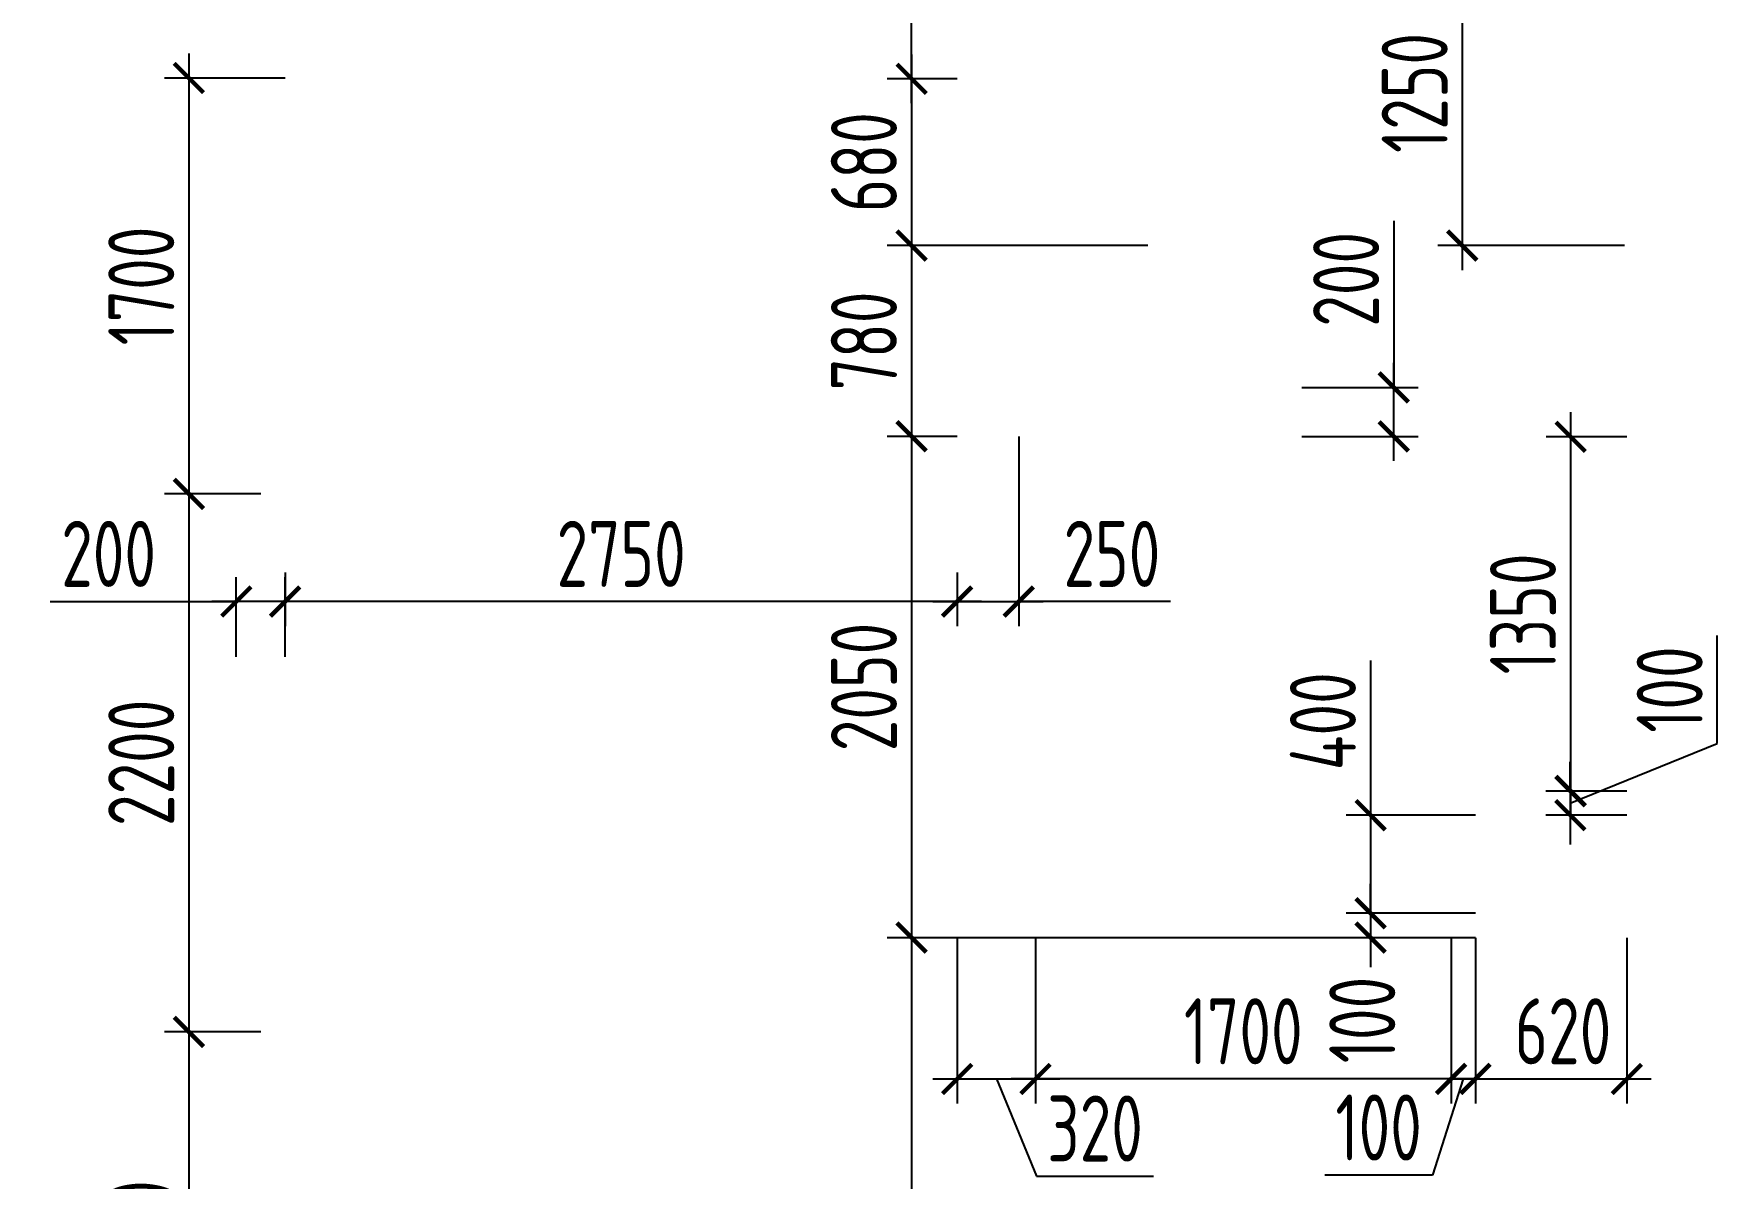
# Model space of a CAD drawing. Header units: millimetres. Extents: x -350007 to 536090, y -888 to 198380.
# Drawn here: x -66325 to -59435, y 95902 to 100582 of the extents above; entities that cross this region are included whole.
import ezdxf

# ---------------------------------------------------------------- set-up
doc = ezdxf.new("R2010")
doc.units = ezdxf.units.MM
doc.layers.add('АР_Размеры нов.', color=15, linetype='Continuous', lineweight=0)
doc.styles.add('ISOCPEUR', font='isocpeur.ttf', dxfattribs={"width": 0.7})
doc.dimstyles.new('R_100', dxfattribs={"dimtxt": 270, "dimasz": 120, "dimexe": 100, "dimexo": 0, "dimgap": 60, "dimtad": 1, "dimdec": 0, "dimrnd": 5, "dimzin": 0, "dimdsep": 46, "dimtxsty": 'ISOCPEUR', "dimblk": 'ARCHTICK', "dimcen": 0, "dimdle": 100, "dimclrd": 256, "dimclre": 256, "dimclrt": 256, "dimadec": 0, "dimazin": 0, "dimtfac": 2, "dimtdec": 0, "dimtofl": 0, "dimtmove": 1, "dimatfit": 3, "dimfxl": 1, "dimtvp": 3, "dimtolj": 1, "dimtzin": 0, "dimarcsym": 0})

# ---------------------------------------------------------------- blocks, each defined once
blk = doc.blocks.new('_ArchTick')
at = {"color": 0, "linetype": 'ByBlock', "const_width": 0.15}
blk.add_lwpolyline([(-0.5, -0.5), (0.5, 0.5)], dxfattribs=at)
blk = doc.blocks.new('*D2597')
at = {"layer": 'Defpoints', "color": 0, "ltscale": 100, "transparency": 16777216}
for p in [(-65395.8, 96500.7), (-65689.6, 94800.7), (-65175.8, 94800.7)]:
    blk.add_point(p, dxfattribs=at)
at = {"layer": 'АР_Размеры нов.', "lineweight": -2, "ltscale": 100, "transparency": 16777216}
for p, q in [((-65689.6, 96600.7), (-65689.6, 94700.7)), ((-65395.8, 96500.7), (-65789.6, 96500.7)), ((-65175.8, 94800.7), (-65789.6, 94800.7))]:
    blk.add_line(p, q, dxfattribs=at)
at = {"layer": 'АР_Размеры нов.', "lineweight": -2, "ltscale": 100, "transparency": 16777216, "xscale": 120, "yscale": 120, "zscale": 120}
for p, rotation in [((-65689.6, 96500.7), 90), ((-65689.6, 94800.7), 270)]:
    blk.add_blockref('_ArchTick', p, dxfattribs=dict(at, rotation=rotation))
at = {"layer": 'АР_Размеры нов.', "ltscale": 100, "transparency": 16777216, "insert": (-65884.6, 95650.7), "char_height": 270, "attachment_point": 5, "rotation": 90, "style": 'ISOCPEUR'}
blk.add_mtext('\\A1;1700', dxfattribs=at)
blk = doc.blocks.new('*D2661')
at = {"layer": 'Defpoints', "color": 0, "ltscale": 100, "transparency": 16777216}
for p in [(-65295.8, 100400.7), (-65689.6, 98700.7), (-65395.8, 98700.7)]:
    blk.add_point(p, dxfattribs=at)
at = {"layer": 'АР_Размеры нов.', "lineweight": -2, "ltscale": 100, "transparency": 16777216}
for p, q in [((-65689.6, 100500.7), (-65689.6, 98600.7)), ((-65295.8, 100400.7), (-65789.6, 100400.7)), ((-65395.8, 98700.7), (-65789.6, 98700.7))]:
    blk.add_line(p, q, dxfattribs=at)
at = {"layer": 'АР_Размеры нов.', "lineweight": -2, "ltscale": 100, "transparency": 16777216, "xscale": 120, "yscale": 120, "zscale": 120}
for p, rotation in [((-65689.6, 100400.7), 90), ((-65689.6, 98700.7), 270)]:
    blk.add_blockref('_ArchTick', p, dxfattribs=dict(at, rotation=rotation))
at = {"layer": 'АР_Размеры нов.', "ltscale": 100, "transparency": 16777216, "insert": (-65884.6, 99550.7), "char_height": 270, "attachment_point": 5, "rotation": 90, "style": 'ISOCPEUR'}
blk.add_mtext('\\A1;1700', dxfattribs=at)
blk = doc.blocks.new('*D2716')
at = {"layer": 'Defpoints', "color": 0, "ltscale": 100, "transparency": 16777216}
for p in [(-62545.9, 96885.7), (-62225.2, 96885.7), (-62225.2, 96308)]:
    blk.add_point(p, dxfattribs=at)
at = {"layer": 'АР_Размеры нов.', "lineweight": -2, "ltscale": 100, "transparency": 16777216}
for p, q in [((-62545.9, 96885.7), (-62545.9, 96208)), ((-62225.2, 96885.7), (-62225.2, 96208)), ((-62645.9, 96308), (-62125.2, 96308)), ((-62385.5, 96308), (-62221.4, 95910.4)), ((-62221.4, 95910.4), (-61742.3, 95910.4))]:
    blk.add_line(p, q, dxfattribs=at)
at = {"layer": 'АР_Размеры нов.', "lineweight": -2, "ltscale": 100, "transparency": 16777216, "xscale": 120, "yscale": 120, "zscale": 120, "rotation": 180}
blk.add_blockref('_ArchTick', (-62545.9, 96308), dxfattribs=at)
at = {"layer": 'АР_Размеры нов.', "lineweight": -2, "ltscale": 100, "transparency": 16777216, "xscale": 120, "yscale": 120, "zscale": 120}
blk.add_blockref('_ArchTick', (-62225.2, 96308), dxfattribs=at)
at = {"layer": 'АР_Размеры нов.', "ltscale": 100, "transparency": 16777216, "insert": (-61981.9, 96105.4), "char_height": 270, "attachment_point": 5, "style": 'ISOCPEUR'}
blk.add_mtext('\\A1;320', dxfattribs=at)
blk = doc.blocks.new('*D2717')
at = {"layer": 'Defpoints', "color": 0, "ltscale": 100, "transparency": 16777216}
for p in [(-62225.2, 96885.7), (-60525.2, 96885.6), (-62225.2, 96308)]:
    blk.add_point(p, dxfattribs=at)
at = {"layer": 'АР_Размеры нов.', "lineweight": -2, "ltscale": 100, "transparency": 16777216}
for p, q in [((-62225.2, 96885.7), (-62225.2, 96208)), ((-60525.2, 96885.6), (-60525.2, 96208)), ((-60425.2, 96308), (-62325.2, 96308))]:
    blk.add_line(p, q, dxfattribs=at)
at = {"layer": 'АР_Размеры нов.', "lineweight": -2, "ltscale": 100, "transparency": 16777216, "xscale": 120, "yscale": 120, "zscale": 120, "rotation": 180}
blk.add_blockref('_ArchTick', (-62225.2, 96308), dxfattribs=at)
at = {"layer": 'АР_Размеры нов.', "lineweight": -2, "ltscale": 100, "transparency": 16777216, "xscale": 120, "yscale": 120, "zscale": 120}
blk.add_blockref('_ArchTick', (-60525.2, 96308), dxfattribs=at)
at = {"layer": 'АР_Размеры нов.', "ltscale": 100, "transparency": 16777216, "insert": (-61375.2, 96503), "char_height": 270, "attachment_point": 5, "style": 'ISOCPEUR'}
blk.add_mtext('\\A1;1700', dxfattribs=at)
blk = doc.blocks.new('*D2732')
at = {"layer": 'Defpoints', "color": 0, "ltscale": 100, "transparency": 16777216}
for p in [(-62545.9, 100397.7), (-62732.3, 99715.7), (-61765.9, 99715.7)]:
    blk.add_point(p, dxfattribs=at)
at = {"layer": 'АР_Размеры нов.', "lineweight": -2, "ltscale": 100, "transparency": 16777216}
for p, q in [((-62732.3, 100497.7), (-62732.3, 99615.7)), ((-62545.9, 100397.7), (-62832.3, 100397.7)), ((-61765.9, 99715.7), (-62832.3, 99715.7))]:
    blk.add_line(p, q, dxfattribs=at)
at = {"layer": 'АР_Размеры нов.', "lineweight": -2, "ltscale": 100, "transparency": 16777216, "xscale": 120, "yscale": 120, "zscale": 120}
for p, rotation in [((-62732.3, 100397.7), 90), ((-62732.3, 99715.7), 270)]:
    blk.add_blockref('_ArchTick', p, dxfattribs=dict(at, rotation=rotation))
at = {"layer": 'АР_Размеры нов.', "ltscale": 100, "transparency": 16777216, "insert": (-62927.3, 100056.7), "char_height": 270, "attachment_point": 5, "rotation": 90, "style": 'ISOCPEUR'}
blk.add_mtext('\\A1;680', dxfattribs=at)
blk = doc.blocks.new('*D2833')
at = {"layer": 'Defpoints', "color": 0, "ltscale": 100, "transparency": 16777216}
for p in [(-62545.9, 99715.7), (-62732.3, 98935.7), (-62545.9, 98935.7)]:
    blk.add_point(p, dxfattribs=at)
at = {"layer": 'АР_Размеры нов.', "lineweight": -2, "ltscale": 100, "transparency": 16777216}
for p, q in [((-62732.3, 99815.7), (-62732.3, 98835.7)), ((-62545.9, 99715.7), (-62832.3, 99715.7)), ((-62545.9, 98935.7), (-62832.3, 98935.7))]:
    blk.add_line(p, q, dxfattribs=at)
at = {"layer": 'АР_Размеры нов.', "lineweight": -2, "ltscale": 100, "transparency": 16777216, "xscale": 120, "yscale": 120, "zscale": 120}
for p, rotation in [((-62732.3, 99715.7), 90), ((-62732.3, 98935.7), 270)]:
    blk.add_blockref('_ArchTick', p, dxfattribs=dict(at, rotation=rotation))
at = {"layer": 'АР_Размеры нов.', "ltscale": 100, "transparency": 16777216, "insert": (-62927.3, 99325.7), "char_height": 270, "attachment_point": 5, "rotation": 90, "style": 'ISOCPEUR'}
blk.add_mtext('\\A1;780', dxfattribs=at)
blk = doc.blocks.new('*D2838')
at = {"layer": 'Defpoints', "color": 0, "ltscale": 100, "transparency": 16777216}
for p in [(-59805.5, 98933.9), (-60035.7, 97485.4), (-59805.6, 97485.4)]:
    blk.add_point(p, dxfattribs=at)
at = {"layer": 'АР_Размеры нов.', "lineweight": -2, "ltscale": 100, "transparency": 16777216}
for p, q in [((-60035.7, 99033.9), (-60035.7, 97385.4)), ((-59805.5, 98933.9), (-60135.7, 98933.9)), ((-59805.6, 97485.4), (-60135.7, 97485.4))]:
    blk.add_line(p, q, dxfattribs=at)
at = {"layer": 'АР_Размеры нов.', "lineweight": -2, "ltscale": 100, "transparency": 16777216, "xscale": 120, "yscale": 120, "zscale": 120}
for p, rotation in [((-60035.7, 98933.9), 90), ((-60035.7, 97485.4), 270)]:
    blk.add_blockref('_ArchTick', p, dxfattribs=dict(at, rotation=rotation))
at = {"layer": 'АР_Размеры нов.', "ltscale": 100, "transparency": 16777216, "insert": (-60230.7, 98209.6), "char_height": 270, "attachment_point": 5, "rotation": 90, "style": 'ISOCPEUR'}
blk.add_mtext('\\A1;1350', dxfattribs=at)
blk = doc.blocks.new('*D2275')
at = {"layer": 'Defpoints', "color": 0, "ltscale": 500, "transparency": 16777216}
for p in [(-62545.9, 98935.7), (-62732.3, 96885.7), (-62545.9, 96885.7)]:
    blk.add_point(p, dxfattribs=at)
at = {"layer": 'АР_Размеры нов.', "lineweight": -2, "ltscale": 500, "transparency": 16777216}
for p, q in [((-62732.3, 99035.7), (-62732.3, 96785.7)), ((-62545.9, 98935.7), (-62832.3, 98935.7)), ((-62545.9, 96885.7), (-62832.3, 96885.7))]:
    blk.add_line(p, q, dxfattribs=at)
at = {"layer": 'АР_Размеры нов.', "lineweight": -2, "ltscale": 500, "transparency": 16777216, "xscale": 120, "yscale": 120, "zscale": 120}
for p, rotation in [((-62732.3, 98935.7), 90), ((-62732.3, 96885.7), 270)]:
    blk.add_blockref('_ArchTick', p, dxfattribs=dict(at, rotation=rotation))
at = {"layer": 'АР_Размеры нов.', "lineweight": 13, "ltscale": 500, "transparency": 16777216, "insert": (-62927.3, 97910.7), "char_height": 270, "attachment_point": 5, "rotation": 90, "style": 'ISOCPEUR'}
blk.add_mtext('\\A1;2050', dxfattribs=at)
blk = doc.blocks.new('*D2332')
at = {"layer": 'Defpoints', "color": 0, "ltscale": 500, "transparency": 16777216}
for p in [(-60525.2, 96574.4), (-60425.2, 96572.8), (-60425.2, 96308)]:
    blk.add_point(p, dxfattribs=at)
at = {"layer": 'АР_Размеры нов.', "lineweight": -2, "ltscale": 500, "transparency": 16777216}
for p, q in [((-60525.2, 96574.4), (-60525.2, 96208)), ((-60425.2, 96572.8), (-60425.2, 96208)), ((-60525.2, 96308), (-60645.2, 96308)), ((-60475.2, 96308), (-60600.8, 95914.6)), ((-60525.2, 96308), (-60425.2, 96308)), ((-60425.2, 96308), (-60305.2, 96308)), ((-60600.8, 95914.6), (-61042.1, 95914.6))]:
    blk.add_line(p, q, dxfattribs=at)
at = {"layer": 'АР_Размеры нов.', "lineweight": -2, "ltscale": 500, "transparency": 16777216, "xscale": 120, "yscale": 120, "zscale": 120}
blk.add_blockref('_ArchTick', (-60525.2, 96308), dxfattribs=at)
at = {"layer": 'АР_Размеры нов.', "lineweight": -2, "ltscale": 500, "transparency": 16777216, "xscale": 120, "yscale": 120, "zscale": 120, "rotation": 180}
blk.add_blockref('_ArchTick', (-60425.2, 96308), dxfattribs=at)
at = {"layer": 'АР_Размеры нов.', "lineweight": 13, "ltscale": 500, "transparency": 16777216, "insert": (-60821.4, 96109.6), "char_height": 270, "attachment_point": 5, "style": 'ISOCPEUR'}
blk.add_mtext('\\A1;100', dxfattribs=at)
blk = doc.blocks.new('*D3485')
at = {"layer": 'Defpoints', "color": 0, "transparency": 16777216}
for p in [(-60425.2, 96885.7), (-62732.3, 92835.7), (-60425.1, 92835.7)]:
    blk.add_point(p, dxfattribs=at)
at = {"layer": 'АР_Размеры нов.', "lineweight": -2, "transparency": 16777216}
for p, q in [((-62732.3, 96985.7), (-62732.3, 92735.7)), ((-60425.2, 96885.7), (-62832.3, 96885.7)), ((-60425.1, 92835.7), (-62832.3, 92835.7))]:
    blk.add_line(p, q, dxfattribs=at)
at = {"layer": 'АР_Размеры нов.', "lineweight": -2, "transparency": 16777216, "xscale": 120, "yscale": 120, "zscale": 120}
for p, rotation in [((-62732.3, 96885.7), 90), ((-62732.3, 92835.7), 270)]:
    blk.add_blockref('_ArchTick', p, dxfattribs=dict(at, rotation=rotation))
at = {"layer": 'АР_Размеры нов.', "transparency": 16777216, "insert": (-62927.3, 94860.7), "char_height": 270, "attachment_point": 5, "rotation": 90, "style": 'ISOCPEUR'}
blk.add_mtext('\\A1;4050', dxfattribs=at)
blk = doc.blocks.new('*D3486')
at = {"layer": 'Defpoints', "color": 0, "transparency": 16777216}
for p in [(-60425.2, 96885.7), (-59805.7, 96885.7), (-59805.7, 96308)]:
    blk.add_point(p, dxfattribs=at)
at = {"layer": 'АР_Размеры нов.', "lineweight": -2, "transparency": 16777216}
for p, q in [((-60425.2, 96885.7), (-60425.2, 96208)), ((-59805.7, 96885.7), (-59805.7, 96208)), ((-60525.2, 96308), (-59705.7, 96308))]:
    blk.add_line(p, q, dxfattribs=at)
at = {"layer": 'АР_Размеры нов.', "lineweight": -2, "transparency": 16777216, "xscale": 120, "yscale": 120, "zscale": 120, "rotation": 180}
blk.add_blockref('_ArchTick', (-60425.2, 96308), dxfattribs=at)
at = {"layer": 'АР_Размеры нов.', "lineweight": -2, "transparency": 16777216, "xscale": 120, "yscale": 120, "zscale": 120}
blk.add_blockref('_ArchTick', (-59805.7, 96308), dxfattribs=at)
at = {"layer": 'АР_Размеры нов.', "transparency": 16777216, "insert": (-60067, 96503), "char_height": 270, "attachment_point": 5, "style": 'ISOCPEUR'}
blk.add_mtext('\\A1;620', dxfattribs=at)
blk = doc.blocks.new('*D4129')
at = {"layer": 'Defpoints', "color": 0, "transparency": 16777216}
for p in [(-61135.7, 99135.7), (-60759.4, 99135.7), (-61135.7, 98935.7)]:
    blk.add_point(p, dxfattribs=at)
at = {"layer": 'АР_Размеры нов.', "lineweight": -2, "transparency": 16777216}
for p, q in [((-60759.4, 99817.4), (-60759.4, 99135.7)), ((-60759.4, 98835.7), (-60759.4, 99235.7)), ((-61135.7, 99135.7), (-60659.4, 99135.7)), ((-61135.7, 98935.7), (-60659.4, 98935.7))]:
    blk.add_line(p, q, dxfattribs=at)
at = {"layer": 'АР_Размеры нов.', "lineweight": -2, "transparency": 16777216, "xscale": 120, "yscale": 120, "zscale": 120}
for p, rotation in [((-60759.4, 99135.7), 90), ((-60759.4, 98935.7), 270)]:
    blk.add_blockref('_ArchTick', p, dxfattribs=dict(at, rotation=rotation))
at = {"layer": 'АР_Размеры нов.', "transparency": 16777216, "insert": (-60954.4, 99577.8), "char_height": 270, "attachment_point": 5, "rotation": 90, "style": 'ISOCPEUR'}
blk.add_mtext('\\A1;200', dxfattribs=at)
blk = doc.blocks.new('*D4140')
at = {"layer": 'Defpoints', "color": 0, "transparency": 16777216}
for p in [(-59805.7, 97485.4), (-60037, 97386.7), (-59805.7, 97386.7)]:
    blk.add_point(p, dxfattribs=at)
at = {"layer": 'АР_Размеры нов.', "lineweight": -2, "transparency": 16777216}
for p, q in [((-59435.5, 97679.6), (-59435.5, 98120.9)), ((-60037, 97436), (-59435.5, 97679.6)), ((-60037, 97485.4), (-60037, 97605.4)), ((-59805.7, 97485.4), (-60137, 97485.4)), ((-60037, 97485.4), (-60037, 97386.7)), ((-59805.7, 97386.7), (-60137, 97386.7)), ((-60037, 97386.7), (-60037, 97266.7))]:
    blk.add_line(p, q, dxfattribs=at)
at = {"layer": 'АР_Размеры нов.', "lineweight": -2, "transparency": 16777216, "xscale": 120, "yscale": 120, "zscale": 120}
for p, rotation in [((-60037, 97485.4), 270), ((-60037, 97386.7), 90)]:
    blk.add_blockref('_ArchTick', p, dxfattribs=dict(at, rotation=rotation))
at = {"layer": 'АР_Размеры нов.', "transparency": 16777216, "insert": (-59630.5, 97900.2), "char_height": 270, "attachment_point": 5, "rotation": 90, "style": 'ISOCPEUR'}
blk.add_mtext('\\A1;100', dxfattribs=at)
blk = doc.blocks.new('*D4141')
at = {"layer": 'Defpoints', "color": 0, "transparency": 16777216}
for p in [(-60425.2, 97386.7), (-60854.2, 96985.7), (-60425.2, 96985.7)]:
    blk.add_point(p, dxfattribs=at)
at = {"layer": 'АР_Размеры нов.', "lineweight": -2, "transparency": 16777216}
for p, q in [((-60854.2, 98019.8), (-60854.2, 97386.7)), ((-60854.2, 97486.7), (-60854.2, 96885.7)), ((-60425.2, 97386.7), (-60954.2, 97386.7)), ((-60425.2, 96985.7), (-60954.2, 96985.7))]:
    blk.add_line(p, q, dxfattribs=at)
at = {"layer": 'АР_Размеры нов.', "lineweight": -2, "transparency": 16777216, "xscale": 120, "yscale": 120, "zscale": 120}
for p, rotation in [((-60854.2, 97386.7), 90), ((-60854.2, 96985.7), 270)]:
    blk.add_blockref('_ArchTick', p, dxfattribs=dict(at, rotation=rotation))
at = {"layer": 'АР_Размеры нов.', "transparency": 16777216, "insert": (-61049.2, 97770.8), "char_height": 270, "attachment_point": 5, "rotation": 90, "style": 'ISOCPEUR'}
blk.add_mtext('\\A1;400', dxfattribs=at)
blk = doc.blocks.new('*D4142')
at = {"layer": 'Defpoints', "color": 0, "transparency": 16777216}
for p in [(-60425.2, 96985.7), (-60854.2, 96885.7), (-60425.2, 96885.7)]:
    blk.add_point(p, dxfattribs=at)
at = {"layer": 'АР_Размеры нов.', "lineweight": -2, "transparency": 16777216}
for p, q in [((-60854.2, 96985.7), (-60854.2, 97105.7)), ((-60425.2, 96985.7), (-60954.2, 96985.7)), ((-60425.2, 96885.7), (-60954.2, 96885.7)), ((-60854.2, 96885.7), (-60854.2, 96765.7))]:
    blk.add_line(p, q, dxfattribs=at)
at = {"layer": 'АР_Размеры нов.', "lineweight": -2, "transparency": 16777216, "xscale": 120, "yscale": 120, "zscale": 120}
for p, rotation in [((-60854.2, 96985.7), 270), ((-60854.2, 96885.7), 90)]:
    blk.add_blockref('_ArchTick', p, dxfattribs=dict(at, rotation=rotation))
at = {"layer": 'АР_Размеры нов.', "transparency": 16777216, "insert": (-60888.3, 96549.1), "char_height": 270, "attachment_point": 5, "rotation": 90, "style": 'ISOCPEUR'}
blk.add_mtext('\\A1;100', dxfattribs=at)
blk = doc.blocks.new('*D4144')
at = {"layer": 'Defpoints', "color": 0, "transparency": 16777216}
for p in [(-62732.3, 101567.7), (-62545.9, 101567.7), (-62545.9, 100397.7)]:
    blk.add_point(p, dxfattribs=at)
at = {"layer": 'АР_Размеры нов.', "lineweight": -2, "transparency": 16777216}
for p, q in [((-62732.3, 100297.7), (-62732.3, 101667.7)), ((-62545.9, 101567.7), (-62832.3, 101567.7)), ((-62545.9, 100397.7), (-62832.3, 100397.7))]:
    blk.add_line(p, q, dxfattribs=at)
at = {"layer": 'АР_Размеры нов.', "lineweight": -2, "transparency": 16777216, "xscale": 120, "yscale": 120, "zscale": 120}
for p, rotation in [((-62732.3, 101567.7), 90), ((-62732.3, 100397.7), 270)]:
    blk.add_blockref('_ArchTick', p, dxfattribs=dict(at, rotation=rotation))
at = {"layer": 'АР_Размеры нов.', "transparency": 16777216, "insert": (-62927.3, 100982.7), "char_height": 270, "attachment_point": 5, "rotation": 90, "style": 'ISOCPEUR'}
blk.add_mtext('\\A1;1170', dxfattribs=at)
blk = doc.blocks.new('*D4150')
at = {"layer": 'Defpoints', "color": 0, "transparency": 16777216}
for p in [(-65395.8, 98700.7), (-65689.6, 96500.7), (-65502.7, 96500.7)]:
    blk.add_point(p, dxfattribs=at)
at = {"layer": 'АР_Размеры нов.', "lineweight": -2, "transparency": 16777216}
for p, q in [((-65689.6, 98800.7), (-65689.6, 96400.7)), ((-65395.8, 98700.7), (-65789.6, 98700.7)), ((-65502.7, 96500.7), (-65789.6, 96500.7))]:
    blk.add_line(p, q, dxfattribs=at)
at = {"layer": 'АР_Размеры нов.', "lineweight": -2, "transparency": 16777216, "xscale": 120, "yscale": 120, "zscale": 120}
for p, rotation in [((-65689.6, 98700.7), 90), ((-65689.6, 96500.7), 270)]:
    blk.add_blockref('_ArchTick', p, dxfattribs=dict(at, rotation=rotation))
at = {"layer": 'АР_Размеры нов.', "transparency": 16777216, "insert": (-65884.6, 97600.7), "char_height": 270, "attachment_point": 5, "rotation": 90, "style": 'ISOCPEUR'}
blk.add_mtext('\\A1;2200', dxfattribs=at)
blk = doc.blocks.new('*D4151')
at = {"layer": 'Defpoints', "color": 0, "transparency": 16777216}
for p in [(-65295.8, 98378.7), (-62545.9, 98378.7), (-65295.8, 98260.1)]:
    blk.add_point(p, dxfattribs=at)
at = {"layer": 'АР_Размеры нов.', "lineweight": -2, "transparency": 16777216}
for p, q in [((-65295.8, 98378.7), (-65295.8, 98160.1)), ((-62545.9, 98378.7), (-62545.9, 98160.1)), ((-62445.9, 98260.1), (-65395.8, 98260.1))]:
    blk.add_line(p, q, dxfattribs=at)
at = {"layer": 'АР_Размеры нов.', "lineweight": -2, "transparency": 16777216, "xscale": 120, "yscale": 120, "zscale": 120, "rotation": 180}
blk.add_blockref('_ArchTick', (-65295.8, 98260.1), dxfattribs=at)
at = {"layer": 'АР_Размеры нов.', "lineweight": -2, "transparency": 16777216, "xscale": 120, "yscale": 120, "zscale": 120}
blk.add_blockref('_ArchTick', (-62545.9, 98260.1), dxfattribs=at)
at = {"layer": 'АР_Размеры нов.', "transparency": 16777216, "insert": (-63920.8, 98455.1), "char_height": 270, "attachment_point": 5, "style": 'ISOCPEUR'}
blk.add_mtext('\\A1;2750', dxfattribs=at)
blk = doc.blocks.new('*D4152')
at = {"layer": 'Defpoints', "color": 0, "transparency": 16777216}
for p in [(-65495.8, 98260.1), (-65495.8, 98034.2), (-65295.8, 98034.2)]:
    blk.add_point(p, dxfattribs=at)
at = {"layer": 'АР_Размеры нов.', "lineweight": -2, "transparency": 16777216}
for p, q in [((-65495.8, 98034.2), (-65495.8, 98360.1)), ((-65295.8, 98034.2), (-65295.8, 98360.1)), ((-66257.7, 98260.1), (-65495.8, 98260.1)), ((-65195.8, 98260.1), (-65595.8, 98260.1))]:
    blk.add_line(p, q, dxfattribs=at)
at = {"layer": 'АР_Размеры нов.', "lineweight": -2, "transparency": 16777216, "xscale": 120, "yscale": 120, "zscale": 120, "rotation": 180}
blk.add_blockref('_ArchTick', (-65495.8, 98260.1), dxfattribs=at)
at = {"layer": 'АР_Размеры нов.', "lineweight": -2, "transparency": 16777216, "xscale": 120, "yscale": 120, "zscale": 120}
blk.add_blockref('_ArchTick', (-65295.8, 98260.1), dxfattribs=at)
at = {"layer": 'АР_Размеры нов.', "transparency": 16777216, "insert": (-66018.1, 98455.1), "char_height": 270, "attachment_point": 5, "style": 'ISOCPEUR'}
blk.add_mtext('\\A1;200', dxfattribs=at)
blk = doc.blocks.new('*D4153')
at = {"layer": 'Defpoints', "color": 0, "transparency": 16777216}
for p in [(-62294.1, 98935.7), (-62545.9, 98378.7), (-62294.1, 98260.1)]:
    blk.add_point(p, dxfattribs=at)
at = {"layer": 'АР_Размеры нов.', "lineweight": -2, "transparency": 16777216}
for p, q in [((-62294.1, 98935.7), (-62294.1, 98160.1)), ((-62545.9, 98378.7), (-62545.9, 98160.1)), ((-62645.9, 98260.1), (-62194.1, 98260.1)), ((-61673.1, 98260.1), (-62294.1, 98260.1))]:
    blk.add_line(p, q, dxfattribs=at)
at = {"layer": 'АР_Размеры нов.', "lineweight": -2, "transparency": 16777216, "xscale": 120, "yscale": 120, "zscale": 120, "rotation": 180}
blk.add_blockref('_ArchTick', (-62545.9, 98260.1), dxfattribs=at)
at = {"layer": 'АР_Размеры нов.', "lineweight": -2, "transparency": 16777216, "xscale": 120, "yscale": 120, "zscale": 120}
blk.add_blockref('_ArchTick', (-62294.1, 98260.1), dxfattribs=at)
at = {"layer": 'АР_Размеры нов.', "transparency": 16777216, "insert": (-61912.7, 98455.1), "char_height": 270, "attachment_point": 5, "style": 'ISOCPEUR'}
blk.add_mtext('\\A1;250', dxfattribs=at)
blk = doc.blocks.new('*D4181')
at = {"layer": 'Defpoints', "color": 0, "transparency": 16777216}
for p in [(-59815.9, 100964.1), (-60478.9, 99715.7), (-59815.9, 99715.7)]:
    blk.add_point(p, dxfattribs=at)
at = {"layer": 'АР_Размеры нов.', "lineweight": -2, "transparency": 16777216}
for p, q in [((-60478.9, 101064.1), (-60478.9, 99615.7)), ((-59815.9, 100964.1), (-60578.9, 100964.1)), ((-59815.9, 99715.7), (-60578.9, 99715.7))]:
    blk.add_line(p, q, dxfattribs=at)
at = {"layer": 'АР_Размеры нов.', "lineweight": -2, "transparency": 16777216, "xscale": 120, "yscale": 120, "zscale": 120}
for p, rotation in [((-60478.9, 100964.1), 90), ((-60478.9, 99715.7), 270)]:
    blk.add_blockref('_ArchTick', p, dxfattribs=dict(at, rotation=rotation))
at = {"layer": 'АР_Размеры нов.', "transparency": 16777216, "insert": (-60673.9, 100339.9), "char_height": 270, "attachment_point": 5, "rotation": 90, "style": 'ISOCPEUR'}
blk.add_mtext('\\A1;1250', dxfattribs=at)

msp = doc.modelspace()

# ---------------------------------------------------------------- dimensions: what is measured, and where the dimension line sits
at = {"layer": 'АР_Размеры нов.'}
for base, p1, p2, override, picture, middle in [((-62732.3, 101567.7), (-62545.9, 100397.7), (-62545.9, 101567.7), {"dimpost": '\\X', "dimfxl": 2.5, "dimarcsym": 2}, '*D4144', (-62927.3, 100982.7)), ((-60478.9, 99715.7), (-59815.9, 100964.1), (-59815.9, 99715.7), {"dimpost": '\\X'}, '*D4181', (-60673.9, 100339.9)), ((-65689.6, 96500.7), (-65395.8, 98700.7), (-65502.7, 96500.7), {"dimpost": '\\X', "dimfxl": 2.5, "dimarcsym": 2}, '*D4150', (-65884.6, 97600.7)), ((-62732.3, 92835.7), (-60425.2, 96885.7), (-60425.1, 92835.7), {"dimpost": '\\X'}, '*D3485', (-62927.3, 94860.7))]:
    dim = msp.add_linear_dim(base=base, p1=p1, p2=p2, angle=90, dimstyle='R_100', override=override, dxfattribs=at)
    dim.commit()
    dim.dimension.update_dxf_attribs({"geometry": picture, "text_midpoint": middle})
at = {"layer": 'АР_Размеры нов.', "ltscale": 100}
for base, p1, p2, override, picture, middle in [((-65689.6, 98700.7), (-65295.8, 100400.7), (-65395.8, 98700.7), {"dimpost": '\\X', "dimfxl": 2.5, "dimarcsym": 2}, '*D2661', (-65884.6, 99550.7)), ((-62732.3, 98935.7), (-62545.9, 99715.7), (-62545.9, 98935.7), {"dimpost": '\\X', "dimfxl": 2.5, "dimarcsym": 1}, '*D2833', (-62927.3, 99325.7)), ((-65689.6, 94800.7), (-65395.8, 96500.7), (-65175.8, 94800.7), {"dimpost": '\\X', "dimfxl": 2.5, "dimarcsym": 2}, '*D2597', (-65884.6, 95650.7))]:
    dim = msp.add_linear_dim(base=base, p1=p1, p2=p2, angle=90, dimstyle='R_100', override=override, dxfattribs=at)
    dim.commit()
    dim.dimension.update_dxf_attribs({"geometry": picture, "text_midpoint": middle})
dim = msp.add_linear_dim(base=(-62732.3, 99715.7), p1=(-62545.9, 100397.7), p2=(-61765.9, 99715.7), angle=90, dimstyle='R_100', override={"dimpost": '\\X', "dimfxl": 2.5, "dimarcsym": 2}, dxfattribs=at)
dim.commit()
dim.dimension.update_dxf_attribs({"geometry": '*D2732', "text_midpoint": (-62732.3, 100056.7), "dimtype": 160})
at = {"layer": 'АР_Размеры нов.'}
for base, p1, p2, picture, middle in [((-60759.4, 99135.7), (-61135.7, 98935.7), (-61135.7, 99135.7), '*D4129', (-60745.5, 99577.8)), ((-60037, 97386.7), (-59805.7, 97485.4), (-59805.7, 97386.7), '*D4140', (-59435.5, 97739.6)), ((-60854.2, 96985.7), (-60425.2, 97386.7), (-60425.2, 96985.7), '*D4141', (-60806.3, 97770.8)), ((-60854.2, 96885.7), (-60425.2, 96985.7), (-60425.2, 96885.7), '*D4142', (-60693.3, 96549.1))]:
    dim = msp.add_linear_dim(base=base, p1=p1, p2=p2, angle=90, dimstyle='R_100', override={"dimpost": '\\X'}, dxfattribs=at)
    dim.commit()
    dim.dimension.update_dxf_attribs({"geometry": picture, "text_midpoint": middle, "dimtype": 160})
at = {"layer": 'АР_Размеры нов.', "lineweight": 13, "ltscale": 500}
dim = msp.add_linear_dim(base=(-62732.3, 96885.7), p1=(-62545.9, 98935.7), p2=(-62545.9, 96885.7), angle=90, dimstyle='R_100', override={"dimpost": '\\X', "dimfxl": 2.5, "dimarcsym": 1}, dxfattribs=at)
dim.commit()
dim.dimension.update_dxf_attribs({"geometry": '*D2275', "text_midpoint": (-62927.3, 97910.7)})
at = {"layer": 'АР_Размеры нов.', "ltscale": 100}
dim = msp.add_linear_dim(base=(-60035.7, 97485.4), p1=(-59805.5, 98933.9), p2=(-59805.6, 97485.4), angle=90, text='1350', dimstyle='R_100', override={"dimpost": '\\X', "dimfxl": 2.5, "dimarcsym": 1}, dxfattribs=at)
dim.commit()
dim.dimension.update_dxf_attribs({"geometry": '*D2838', "text_midpoint": (-60230.7, 98209.6)})
at = {"layer": 'АР_Размеры нов.'}
for base, p1, p2, picture, middle in [((-62294.1, 98260.1), (-62545.9, 98378.7), (-62294.1, 98935.7), '*D4153', (-61912.7, 98405.2)), ((-65495.8, 98260.1), (-65295.8, 98034.2), (-65495.8, 98034.2), '*D4152', (-66018.1, 98057.2)), ((-59805.7242, 96307.9938), (-60425.2087, 96885.6825), (-59805.7242, 96885.6825), '*D3486', (-60066.9647, 96307.9938))]:
    dim = msp.add_linear_dim(base=base, p1=p1, p2=p2, dimstyle='R_100', override={"dimpost": '\\X'}, dxfattribs=at)
    dim.commit()
    dim.dimension.update_dxf_attribs({"geometry": picture, "text_midpoint": middle, "dimtype": 160})
dim = msp.add_linear_dim(base=(-65295.8, 98260.1), p1=(-62545.9, 98378.7), p2=(-65295.8, 98378.7), dimstyle='R_100', override={"dimpost": '\\X'}, dxfattribs=at)
dim.commit()
dim.dimension.update_dxf_attribs({"geometry": '*D4151', "text_midpoint": (-63920.8, 98455.1)})
at = {"layer": 'АР_Размеры нов.', "ltscale": 100}
dim = msp.add_linear_dim(base=(-62225.2, 96308), p1=(-62545.9, 96885.7), p2=(-62225.2, 96885.7), dimstyle='R_100', override={"dimpost": '\\X', "dimfxl": 2.5, "dimarcsym": 1}, dxfattribs=at)
dim.commit()
dim.dimension.update_dxf_attribs({"geometry": '*D2716', "text_midpoint": (-62161.4, 95910.4), "dimtype": 160})
dim = msp.add_linear_dim(base=(-62225.2, 96308), p1=(-60525.2, 96885.6), p2=(-62225.2, 96885.7), dimstyle='R_100', override={"dimpost": '\\X', "dimfxl": 2.5, "dimarcsym": 1}, dxfattribs=at)
dim.commit()
dim.dimension.update_dxf_attribs({"geometry": '*D2717', "text_midpoint": (-61375.2, 96503)})
at = {"layer": 'АР_Размеры нов.', "lineweight": 13, "ltscale": 500}
dim = msp.add_linear_dim(base=(-60425.2, 96308), p1=(-60525.2, 96574.4), p2=(-60425.2, 96572.8), dimstyle='R_100', override={"dimpost": '\\X'}, dxfattribs=at)
dim.commit()
dim.dimension.update_dxf_attribs({"geometry": '*D2332', "text_midpoint": (-60660.8, 95914.6), "dimtype": 160})

doc.saveas('drawing.dxf')
